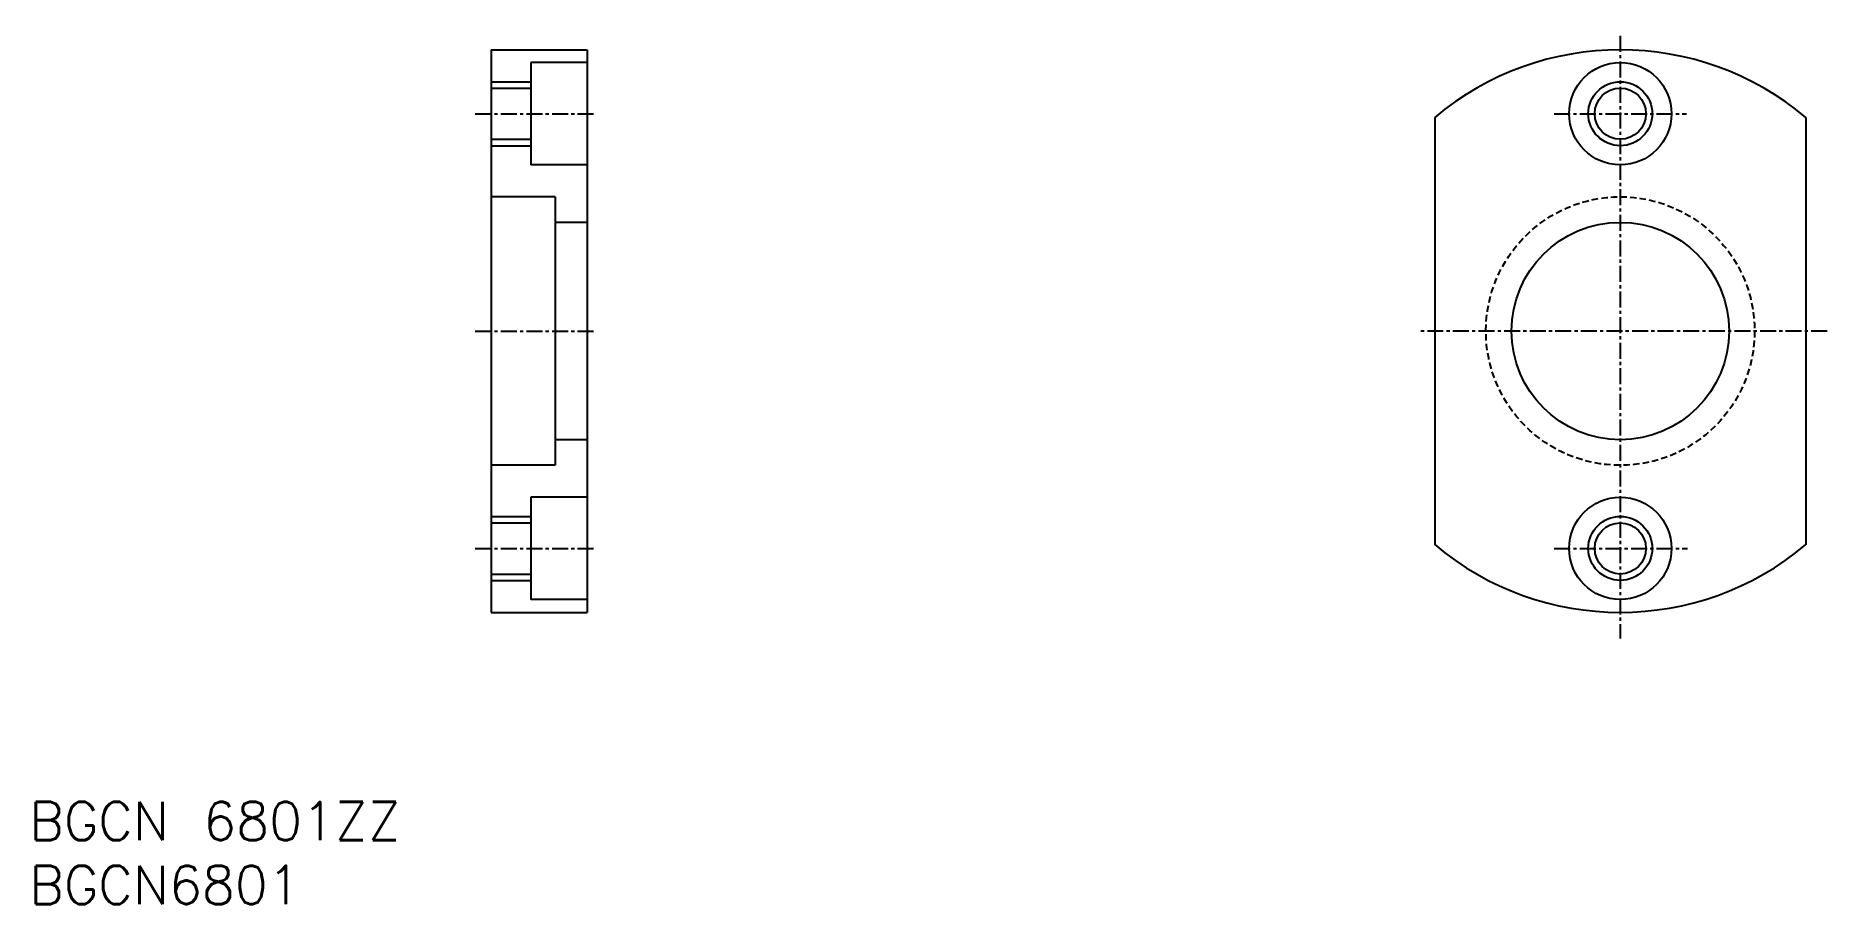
# Model space of a CAD drawing. Extents: x 45 to 185, y 37 to 105.
import ezdxf
from ezdxf.enums import TextEntityAlignment as Align

# ---------------------------------------------------------------- set-up
doc = ezdxf.new("R2010")
doc.units = 0
doc.linetypes.add('CENTER', pattern=[2, 1.25, -0.25, 0.25, -0.25])
doc.linetypes.add('DASHED', pattern=[0.75, 0.5, -0.25])
doc.layers.get('0').update_dxf_attribs({"linetype": 'CONTINUOUS'})
doc.layers.add('CENTER', color=1, linetype='CENTER')
doc.styles.get("Standard").update_dxf_attribs({"font": 'txt.shx', "bigfont": 'extfont.shx'})

msp = doc.modelspace()

# ---------------------------------------------------------------- linework, layer by layer
at = {"color": 7, "linetype": 'CONTINUOUS'}
for p, q in [((80.89, 104.12), (80.89, 60.12)), ((80.89, 104.12), (88.39, 104.12)), ((88.39, 104.12), (88.39, 60.12)), ((88.39, 103.12), (83.99, 103.12)), ((83.99, 103.12), (83.99, 95.12)), ((80.89, 101.12), (83.99, 101.12)), ((154.63, 98.82), (154.63, 65.41)), ((183.63, 98.82), (183.63, 65.41)), ((80.89, 97.12), (83.99, 97.12)), ((88.39, 95.12), (83.99, 95.12)), ((85.89, 92.62), (80.89, 92.62)), ((85.89, 92.62), (85.89, 71.62)), ((88.39, 90.62), (85.89, 90.62)), ((88.39, 73.62), (85.89, 73.62)), ((85.89, 71.62), (80.89, 71.62)), ((88.39, 69.12), (83.99, 69.12)), ((83.99, 69.12), (83.99, 61.12)), ((80.89, 67.12), (83.99, 67.12)), ((80.89, 63.12), (83.99, 63.12)), ((88.39, 61.12), (83.99, 61.12)), ((80.89, 60.12), (88.39, 60.12))]:
    msp.add_line(p, q, dxfattribs=at)
at = {"color": 3, "linetype": 'CONTINUOUS'}
for p, q in [((80.89, 101.62), (83.99, 101.62)), ((80.89, 96.62), (83.99, 96.62)), ((80.89, 67.62), (83.99, 67.62)), ((80.89, 62.62), (83.99, 62.62))]:
    msp.add_line(p, q, dxfattribs=at)
at = {"color": 7, "linetype": 'CONTINUOUS'}
for centre, radius in [((169.13, 99.12), 4), ((169.13, 99.12), 2), ((169.13, 82.12), 8.5), ((169.13, 65.12), 4), ((169.13, 65.12), 2)]:
    msp.add_circle(centre, radius, dxfattribs=at)
at = {"color": 3, "linetype": 'CONTINUOUS'}
for centre in [(169.13, 99.12), (169.13, 65.12)]:
    msp.add_circle(centre, 2.5, dxfattribs=at)
at = {"color": 3, "linetype": 'DASHED'}
msp.add_circle((169.13, 82.12), 10.5, dxfattribs=at)
at = {"color": 7, "linetype": 'CONTINUOUS'}
for centre, start, end in [((169.13, 81.62), 49.876, 130.124), ((169.13, 82.62), 229.876, 310.124)]:
    msp.add_arc(centre, 22.5, start, end, dxfattribs=at)
at = {"layer": 'CENTER', "color": 1, "linetype": 'CENTER'}
for p, q in [((169.13, 105.21), (169.13, 58.08)), ((79.64, 99.12), (89.06, 99.12)), ((163.97, 99.12), (174.3, 99.12)), ((79.64, 82.12), (89.13, 82.12)), ((185.3, 82.12), (153.35, 82.12)), ((79.64, 65.12), (89.06, 65.12)), ((163.97, 65.12), (174.39, 65.12))]:
    msp.add_line(p, q, dxfattribs=at)

# ---------------------------------------------------------------- texts
at = {"color": 7, "linetype": 'CONTINUOUS'}
for s, p in [('BGCN 6801ZZ', (44.78, 43.8)), ('BGCN6801', (44.78, 38.8))]:
    msp.add_text(s, height=3, dxfattribs=at).set_placement(p, align=Align.MIDDLE_LEFT)

doc.saveas('drawing.dxf')
